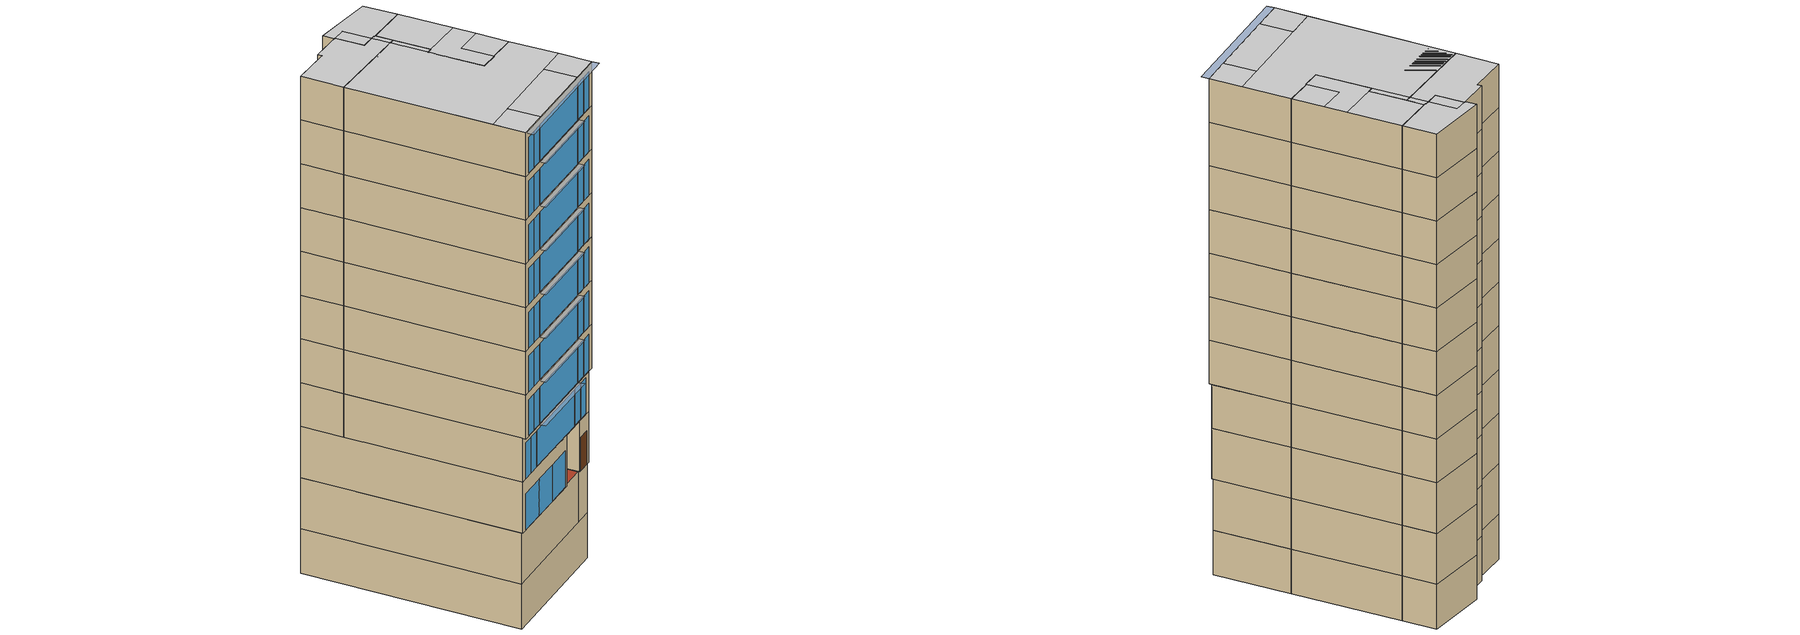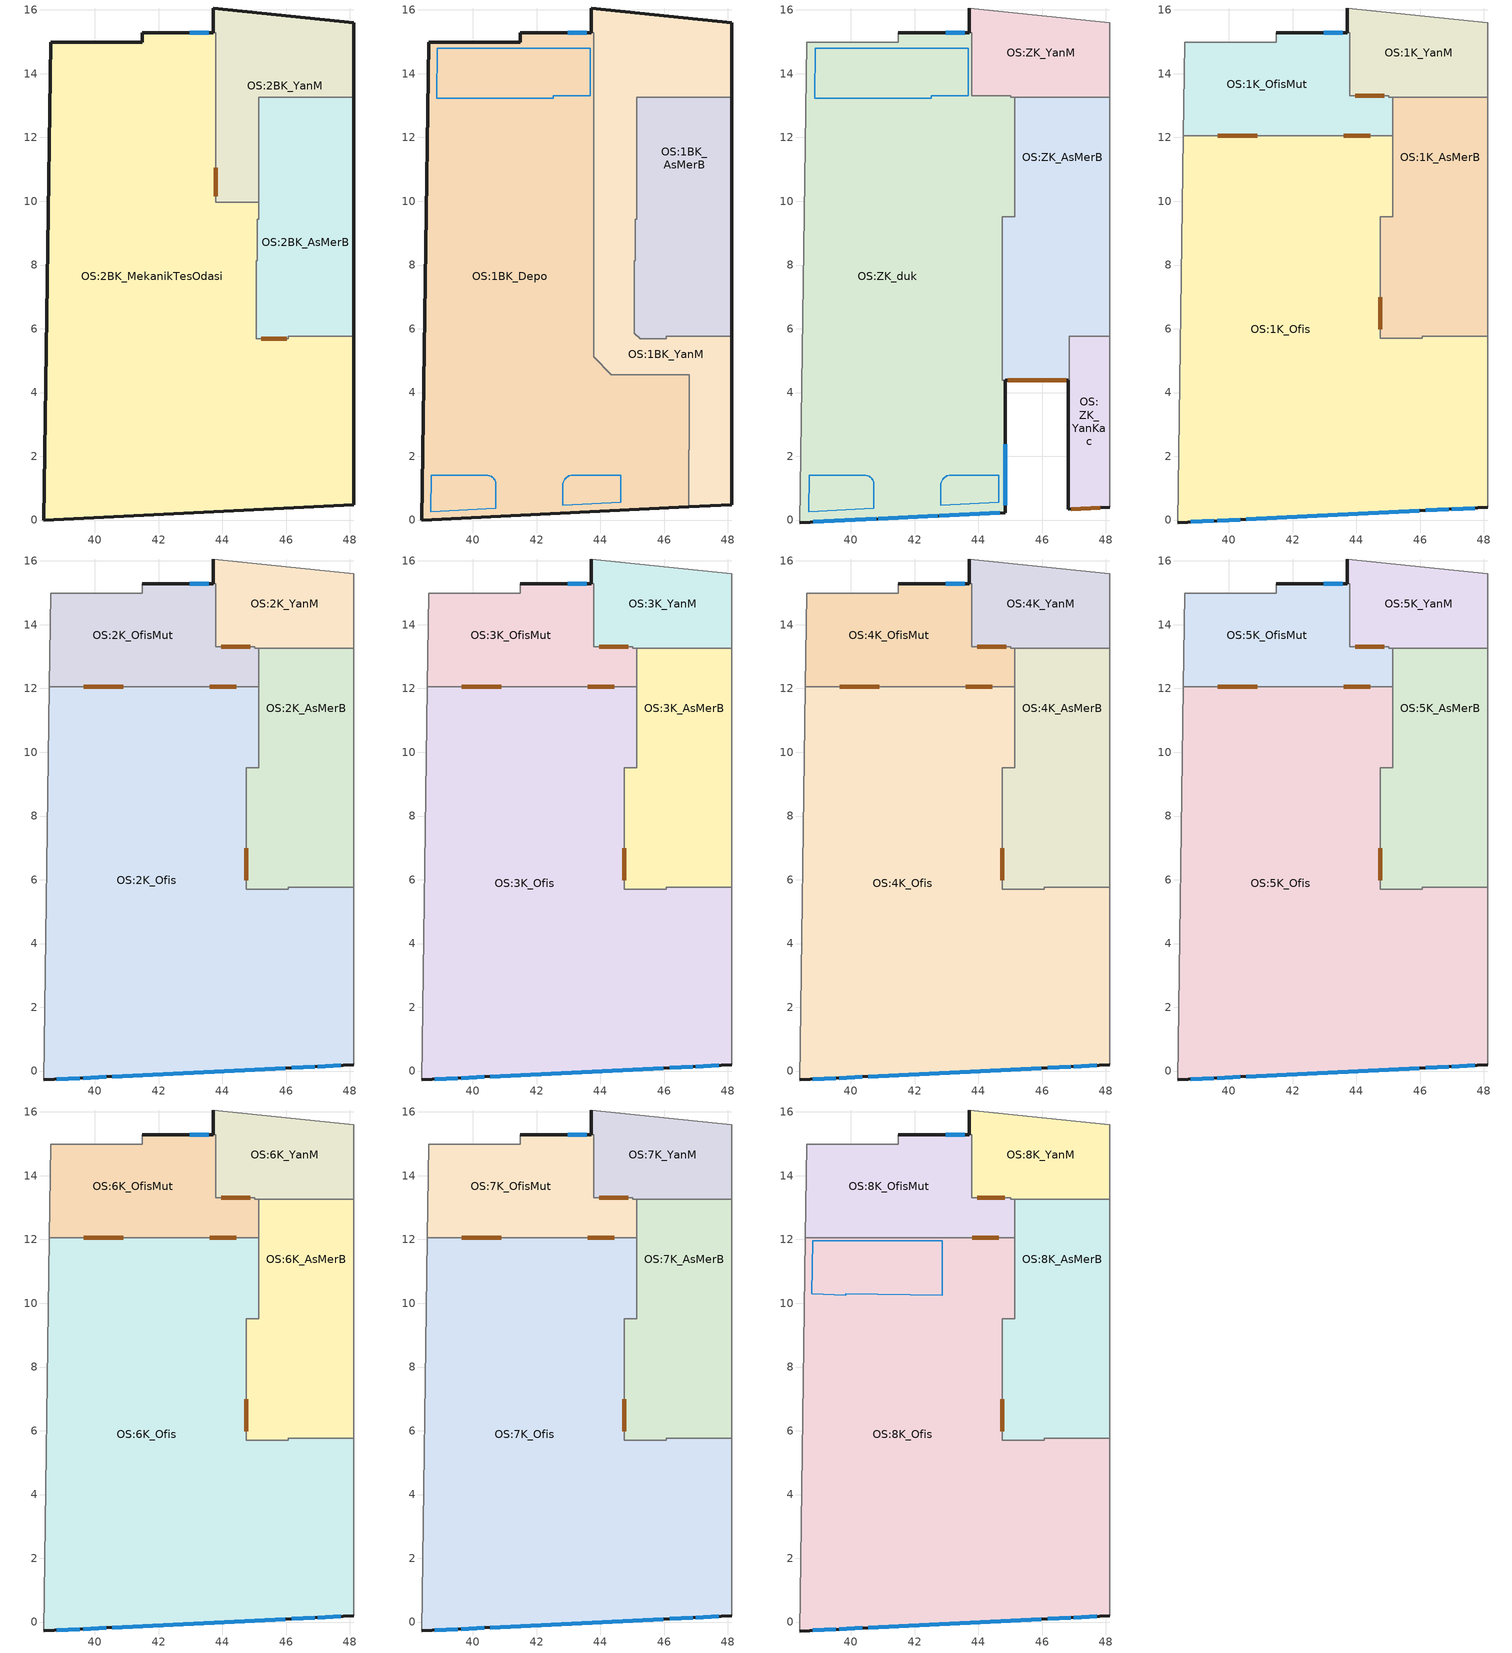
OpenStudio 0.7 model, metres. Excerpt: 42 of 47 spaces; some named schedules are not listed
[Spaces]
OS:2BK_MekanikTesOdasi
 floor ground: 43.79,15.28 43.79,9.97 45.14,9.97 45.14,9.43 45.09,9.43 45.09,8.13 45.07,8.13 45.07,5.68 46.07,5.68 46.07,5.76 48.12,5.76 48.12,0.48 38.4,0 38.61,14.98 41.49,14.98 41.49,15.28 z0
 wall outside: 43.72,15.28 41.49,15.28 z0:3.08
 wall ground: 41.49,15.28 41.49,14.98 38.61,14.98 38.4,0 48.12,0.48 48.12,5.76 z0:3.08
 wall to OS:2BK_YanM: 45.14,9.97 43.79,9.97 43.79,15.28 43.72,15.28 z0:3.08
 wall to OS:2BK_AsMerB: 48.12,5.76 46.07,5.76 46.07,5.68 45.07,5.68 45.07,8.13 45.09,8.13 45.09,9.43 45.14,9.43 45.14,9.97 z0:3.08
 window: 43.57,15.28 42.97,15.28 z1.5:2.1
 door inside: 46.02,5.68 45.22,5.68 / 43.79,10.15 43.79,11.05 z0:2.3
OS:2BK_AsMerB
 floor ground: 48.12,13.26 48.12,5.76 46.07,5.76 46.07,5.68 45.07,5.68 45.07,8.13 45.09,8.13 45.09,9.43 45.14,9.43 45.14,13.26 z0
 wall ground: 48.12,5.76 48.12,13.26 z0:3.08
 wall to OS:2BK_YanM: 48.12,13.26 45.14,13.26 45.14,9.97 z0:3.08
OS:2BK_YanM
 floor ground: 43.72,16.06 48.12,15.61 48.12,13.26 45.14,13.26 45.14,9.97 43.79,9.97 43.79,15.28 43.72,15.28 z0
 wall outside: 43.72,16.06 43.72,15.28 z0:3.08
 wall ground: 48.12,13.26 48.12,15.61 43.72,16.06 z0:3.08
OS:1BK_Depo
 floor to OS:2BK_MekanikTesOdasi: 43.79,15.28 43.79,5.12 44.34,4.56 46.79,4.56 46.78,2.21 46.77,2.21 46.77,0.41 38.4,0 38.61,14.98 41.49,14.98 41.49,15.28 z3.08; 46.79,4.56 46.79,2.21 46.78,2.21 z3.08
 wall outside: 43.72,15.28 41.49,15.28 z3.08:6.58
 wall to OS:1BK_YanM: 46.77,0.41 46.77,2.21 46.79,2.21 46.79,4.56 44.34,4.56 43.79,5.12 43.79,15.28 43.72,15.28 z3.08:6.58
 wall ground: 41.49,15.28 41.49,14.98 38.61,14.98 38.4,0 46.77,0.41 z3.08:6.58
 window: 43.57,15.28 42.97,15.28 z4.58:5.18
 roof outside: 44.85,0.32 46.77,0.41 46.77,2.21 44.85,2.21 z6.58; 46.79,2.21 46.79,4.38 44.85,4.38 44.85,2.21 z6.58
 skylight inside (Air_Wall): 42.82,0.47 44.64,0.56 44.64,1.4 43.12,1.41 43.08,1.4 43.04,1.39 43.01,1.38 42.97,1.36 42.94,1.34 42.91,1.32 42.88,1.29 42.86,1.26 42.84,1.22 42.83,1.18 42.82,1.14 42.82,1.11 z6.58; 38.68,0.26 40.72,0.36 40.72,1.11 40.72,1.15 40.71,1.19 40.7,1.23 40.68,1.26 40.66,1.29 40.63,1.32 40.6,1.35 40.57,1.37 40.53,1.39 40.5,1.4 40.46,1.4 40.42,1.41 38.7,1.41 z6.58; 42.52,13.23 42.52,13.3 43.69,13.3 43.69,14.8 38.89,14.8 38.87,13.23 z6.58
OS:1BK_AsMerB
 floor to OS:2BK_AsMerB (Air_Wall): 48.12,7.98 48.12,5.76 46.07,5.76 46.07,7.98 z3.08; 48.12,13.26 48.12,9.43 45.14,9.43 45.14,13.26 z3.08
 floor to OS:2BK_AsMerB: 45.09,9.43 48.12,9.43 48.12,7.98 46.07,7.98 46.07,5.68 45.24,5.68 45.07,5.86 45.07,8.13 45.09,8.13 z3.08
 wall to OS:1BK_YanM: 48.12,13.26 45.14,13.26 45.14,9.43 45.09,9.43 45.09,8.13 45.07,8.13 45.07,5.86 45.24,5.68 46.07,5.68 46.07,5.76 48.12,5.76 z3.08:6.58
 wall ground: 48.12,5.76 48.12,13.26 z3.08:6.58
OS:1BK_YanM
 floor to OS:2BK_YanM (Air_Wall): 43.72,16.06 48.12,15.61 48.12,13.26 43.79,13.26 43.79,15.28 43.72,15.28 z3.08
 floor to OS:2BK_MekanikTesOdasi (000_Interior Floor): 45.14,9.97 45.14,9.43 45.09,9.43 45.09,8.13 45.07,8.13 45.07,5.68 46.07,5.68 46.07,5.76 48.12,5.76 48.12,0.48 46.77,0.41 46.77,2.21 46.79,2.21 46.79,4.56 44.34,4.56 43.79,5.12 43.79,9.97 z3.08
 floor to OS:2BK_AsMerB: 45.07,5.86 45.24,5.68 45.07,5.68 z3.08
 floor to OS:2BK_YanM: 45.14,13.26 45.14,9.97 43.79,9.97 43.79,13.26 z3.08
 wall outside: 43.72,16.06 43.72,15.28 z3.08:6.58
 wall ground: 46.77,0.41 48.12,0.48 48.12,5.76 / 48.12,13.26 48.12,15.61 43.72,16.06 z3.08:6.58
 roof outside: 46.82,2.21 46.82,4.38 46.79,4.38 46.79,2.21 z6.58; 46.77,0.41 46.82,0.41 46.82,2.21 46.77,2.21 z6.58
OS:ZK_duk
 floor to OS:1BK_YanM: 45.02,13.31 45.02,13.26 45.14,13.26 45.14,9.51 44.74,9.51 44.74,4.56 44.34,4.56 43.79,5.12 43.79,13.31 z6.58
 floor to OS:1BK_Depo: 43.79,15.28 43.79,5.12 44.34,4.56 44.74,4.56 44.74,4.38 44.85,4.38 44.85,0.32 38.4,0 38.61,14.98 41.49,14.98 41.49,15.28 z6.58
 floor ground: 44.85,0.32 44.85,0.24 38.4,-0.08 38.4,0 z6.58
 wall outside: 43.72,15.28 41.49,15.28 / 38.4,-0.08 44.85,0.24 44.85,4.38 z6.58:10.07
 wall to OS:ZK_YanM: 45.14,13.26 45.02,13.26 45.02,13.31 43.79,13.31 43.79,15.28 43.72,15.28 z6.58:10.07
 wall adiabatic: 41.49,15.28 41.49,14.98 38.61,14.98 38.4,-0.08 z6.58:10.07
 wall to OS:ZK_AsMerB: 44.85,4.38 44.74,4.38 44.74,9.51 45.14,9.51 45.14,13.26 z6.58:10.07
 window: 40.85,0.04 42.73,0.13 z6.58:9.07; 42.78,0.13 44.68,0.23 / 38.81,-0.06 40.8,0.04 / 44.85,0.46 44.85,2.38 z6.62:9.07; 43.57,15.28 42.97,15.28 z8.07:8.68
OS:ZK_AsMerB
 floor to OS:1BK_Depo: 46.79,4.56 46.79,4.38 44.74,4.38 44.74,4.56 z6.58
 floor to OS:1BK_YanM: 45.14,9.51 45.14,9.43 45.09,9.43 45.09,8.13 45.07,8.13 45.07,5.86 45.24,5.68 46.07,5.68 46.07,5.76 46.84,5.76 46.84,4.38 46.79,4.38 46.79,4.56 44.74,4.56 44.74,9.51 z6.58
 floor to OS:1BK_AsMerB (Air_Wall): 48.12,7.98 48.12,5.76 46.07,5.76 46.07,7.98 z6.58; 48.12,13.26 48.12,9.51 45.14,9.51 45.14,13.26 z6.58
 floor to OS:1BK_AsMerB: 48.12,9.51 48.12,7.98 46.07,7.98 46.07,5.68 45.24,5.68 45.07,5.86 45.07,8.13 45.09,8.13 45.09,9.43 45.14,9.43 45.14,9.51 z6.58
 wall outside: 44.85,4.38 46.82,4.38 z6.58:10.07
 wall to OS:ZK_YanM: 48.12,13.26 45.14,13.26 z6.58:10.07
 wall adiabatic: 48.12,5.76 48.12,13.26 z6.58:10.07
 wall to OS:ZK_YanKac: 46.82,4.38 46.84,4.38 46.84,5.76 48.12,5.76 z6.58:10.07
 door: 44.91,4.38 46.75,4.38 z6.58:8.88
OS:ZK_YanM
 floor to OS:1BK_YanM (Air_Wall): 43.72,16.06 48.12,15.61 48.12,13.26 45.02,13.26 45.02,13.31 43.79,13.31 43.79,15.28 43.72,15.28 z6.58
 wall outside: 43.72,16.06 43.72,15.28 z6.58:10.07
 wall adiabatic: 48.12,13.26 48.12,15.61 43.72,16.06 z6.58:10.07
OS:ZK_YanKac
 floor ground: 48.12,0.48,6.57 48.12,0.4,6.58 46.82,0.33,6.58 46.82,0.41,6.58
 floor to OS:1BK_YanM (Air_Wall): 48.12,5.76,6.58 48.12,0.48,6.57 46.82,0.41,6.58 46.82,4.38,6.58 46.84,4.38,6.58 46.84,5.76,6.58
 wall outside: 46.82,4.38 46.82,0.33 48.12,0.4 z6.58:10.07
 wall adiabatic: 48.12,0.4 48.12,5.76 z6.58:10.07
 door: 46.92,0.34 47.82,0.38 z6.58:8.88
OS:1K_Ofis
 floor outside: 48.12,5.76,10.07 48.12,0.4,10.07 44.85,0.24,10.08 44.85,0.33,10.08 46.82,0.33,10.07 46.82,4.38,10.08 46.84,4.38,10.08 46.84,5.76,10.08; 44.85,4.38 46.82,4.38 46.82,0.33 44.85,0.33 z10.08
 floor to OS:ZK_AsMerB: 46.84,5.76,10.07 46.84,4.38,10.08 44.74,4.38,10.08 44.74,5.71,10.07 46.07,5.71,10.07 46.07,5.76,10.07
 floor to OS:ZK_duk: 45.14,12.06,10.07 45.14,9.51,10.07 44.74,9.51,10.07 44.74,4.38,10.08 44.85,4.38,10.08 44.85,0.24,10.08 38.4,-0.08,10.08 38.57,12.06,10.07
 wall outside: 38.4,-0.08,13.07 38.4,-0.08,10.08 48.12,0.4,10.07 48.12,0.4,13.07
 wall adiabatic: 48.12,0.4 48.12,5.76 z10.07:13.07; 38.57,12.06,13.07 38.57,12.06,10.07 38.4,-0.08,10.08 38.4,-0.08,13.07
 wall to OS:1K_AsMerB: 48.12,5.76 46.07,5.76 46.07,5.71 44.74,5.71 44.74,9.51 45.14,9.51 45.14,12.06 z10.07:13.07
 wall to OS:1K_OfisMut: 45.14,12.06 38.57,12.06 z10.07:13.07
 window: 46.17,0.3 46.89,0.34 z10.12:12.57; 45.97,0.29,12.58 40.55,0.03,12.57 40.55,0.03,10.13 45.97,0.29,10.12; 39.53,-0.02,12.58 38.81,-0.06,12.57 38.81,-0.06,10.13 39.53,-0.02,10.12; 40.35,0.02,12.58 39.63,-0.02,12.57 39.63,-0.02,10.13 40.35,0.02,10.12; 47.71,0.38,12.58 46.99,0.34,12.57 46.99,0.34,10.13 47.71,0.38,10.12
 door inside: 44.74,5.98 44.74,6.98 z10.07:12.38
 door inside (Air_Wall): 44.44,12.06 43.6,12.06 / 40.89,12.06 39.65,12.06 z10.07:12.38
OS:1K_OfisMut
 floor to OS:ZK_duk: 43.79,15.28 43.79,13.31 45.02,13.31 45.02,13.26 45.14,13.26 45.14,12.06 38.57,12.06 38.61,14.98 41.49,14.98 41.49,15.28 z10.07
 wall outside: 43.72,15.28 41.49,15.28 z10.07:13.07
 wall adiabatic: 41.49,15.28 41.49,14.98 38.61,14.98 38.57,12.06 z10.07:13.07
 wall to OS:1K_YanM: 45.14,13.26 45.02,13.26 45.02,13.31 43.79,13.31 43.79,15.28 43.72,15.28 z10.07:13.07
 wall to OS:1K_AsMerB: 45.14,12.06 45.14,13.26 z10.07:13.07
 window: 43.57,15.28 42.97,15.28 z11.57:12.17
 door inside: 44.87,13.31 43.97,13.31 z10.07:12.38
OS:1K_YanM
 floor to OS:ZK_YanM (Air_Wall): 43.72,16.06 48.12,15.61 48.12,13.26 45.02,13.26 45.02,13.31 43.79,13.31 43.79,15.28 43.72,15.28 z10.07
 wall outside: 43.72,16.06 43.72,15.28 z10.07:13.07
 wall adiabatic: 48.12,13.26 48.12,15.61 43.72,16.06 z10.07:13.07
 wall to OS:1K_AsMerB: 45.14,13.26 48.12,13.26 z10.07:13.07
OS:1K_AsMerB
 floor to OS:ZK_AsMerB (Air_Wall): 48.12,7.98,10.07 48.12,5.76,10.07 46.07,5.76,10.07 46.07,7.98,10.08; 48.12,13.26 48.12,9.51 45.14,9.51 45.14,13.26 z10.07
 floor to OS:ZK_AsMerB: 48.12,9.51 48.12,7.98 46.07,7.98 46.07,5.71 44.74,5.71 44.74,9.51 z10.07
 wall adiabatic: 48.12,5.76 48.12,13.26 z10.07:13.07
OS:2K_OfisMut
 floor to OS:1K_OfisMut: 43.79,15.28 43.79,13.31 45.02,13.31 45.02,13.26 45.14,13.26 45.14,12.06 38.57,12.06 38.61,14.98 41.49,14.98 41.49,15.28 z13.07
 wall outside: 43.72,15.28 41.49,15.28 z13.07:16.07
 wall to OS:2K_YanM: 45.14,13.26 45.02,13.26 45.02,13.31 43.79,13.31 43.79,15.28 43.72,15.28 z13.07:16.07
 wall to OS:2K_AsMerB: 45.14,12.06 45.14,13.26 z13.07:16.07
 wall adiabatic: 41.49,15.28 41.49,14.98 38.61,14.98 38.57,12.06 z13.07:16.07
 wall to OS:2K_Ofis: 38.57,12.06 45.14,12.06 z13.07:16.07
 window: 43.57,15.28 42.97,15.28 z14.57:15.17
 door inside (Air_Wall): 39.65,12.06 40.89,12.06 / 43.6,12.06 44.44,12.06 z13.07:15.38
 door inside: 44.87,13.31 43.97,13.31 z13.07:15.38
OS:2K_YanM
 floor to OS:1K_YanM (Air_Wall): 43.72,16.06 48.12,15.61 48.12,13.26 45.02,13.26 45.02,13.31 43.79,13.31 43.79,15.28 43.72,15.28 z13.07
 wall outside: 43.72,16.06 43.72,15.28 z13.07:16.07
 wall adiabatic: 48.12,13.26 48.12,15.61 43.72,16.06 z13.07:16.07
 wall to OS:2K_AsMerB: 45.14,13.26 48.12,13.26 z13.07:16.07
OS:2K_AsMerB
 floor to OS:1K_AsMerB (Air_Wall): 48.12,7.98 48.12,5.76 46.07,5.76 46.07,7.98 z13.07; 48.12,13.26 48.12,9.51 45.14,9.51 45.14,13.26 z13.07
 floor to OS:1K_AsMerB: 48.12,9.51 48.12,7.98 46.07,7.98 46.07,5.71 44.74,5.71 44.74,9.51 z13.07
 wall to OS:2K_Ofis: 45.14,12.06 45.14,9.51 44.74,9.51 44.74,5.71 46.07,5.71 46.07,5.76 48.12,5.76 z13.07:16.07
 wall adiabatic: 48.12,5.76 48.12,13.26 z13.07:16.07
 door inside: 44.74,6.98 44.74,5.98 z13.07:15.38
OS:2K_Ofis
 floor outside: 48.12,0.4 48.12,0.2 38.4,-0.28 38.4,-0.08 z13.07
 floor to OS:1K_Ofis: 45.14,12.06 45.14,9.51 44.74,9.51 44.74,5.71 46.07,5.71 46.07,5.76 48.12,5.76 48.12,0.4 38.4,-0.08 38.57,12.06 z13.07
 wall outside: 38.4,-0.28 48.12,0.2 z13.07:16.07
 wall adiabatic: 38.57,12.06 38.4,-0.28 / 48.12,0.2 48.12,5.76 z13.07:16.07
 window: 40.55,-0.18 45.97,0.09 / 46.99,0.14 47.71,0.18 / 39.63,-0.22 40.35,-0.18 / 38.81,-0.26 39.53,-0.23 z13.12:15.57; 46.89,0.14,15.57 46.17,0.1,15.57 46.17,0.1,13.13 46.89,0.14,13.12
OS:3K_OfisMut
 floor to OS:2K_OfisMut: 43.79,15.28 43.79,13.31 45.02,13.31 45.02,13.26 45.14,13.26 45.14,12.06 38.57,12.06 38.61,14.98 41.49,14.98 41.49,15.28 z16.07
 wall outside: 43.72,15.28 41.49,15.28 z16.07:19.07
 wall to OS:3K_YanM: 45.14,13.26 45.02,13.26 45.02,13.31 43.79,13.31 43.79,15.28 43.72,15.28 z16.07:19.07
 wall to OS:3K_AsMerB: 45.14,12.06 45.14,13.26 z16.07:19.07
 wall adiabatic: 41.49,15.28 41.49,14.98 38.61,14.98 38.57,12.06 z16.07:19.07
 wall to OS:3K_Ofis: 38.57,12.06 45.14,12.06 z16.07:19.07
 window: 43.57,15.28 42.97,15.28 z17.57:18.18
 door inside (Air_Wall): 43.6,12.06 44.44,12.06 / 39.65,12.06 40.89,12.06 z16.07:18.38
 door inside: 44.87,13.31 43.97,13.31 z16.07:18.38
OS:3K_Ofis
 floor to OS:2K_Ofis: 45.14,12.06 45.14,9.51 44.74,9.51 44.74,5.71 46.07,5.71 46.07,5.76 48.12,5.76 48.12,0.2 38.4,-0.28 38.57,12.06 z16.07
 wall outside: 38.4,-0.28 48.12,0.2 z16.07:19.07
 wall adiabatic: 38.57,12.06 38.4,-0.28 / 48.12,0.2 48.12,5.76 z16.07:19.07
 wall to OS:3K_AsMerB: 48.12,5.76 46.07,5.76 46.07,5.71 44.74,5.71 44.74,9.51 45.14,9.51 45.14,12.06 z16.07:19.07
 window: 46.99,0.14 47.71,0.18 / 40.55,-0.18 45.97,0.09 / 39.63,-0.22 40.35,-0.18 / 38.81,-0.26 39.53,-0.23 z16.12:18.57; 46.17,0.1,18.57 46.17,0.1,16.13 46.89,0.14,16.12 46.89,0.14,18.57
 door inside: 44.74,5.98 44.74,6.98 z16.07:18.38
OS:3K_AsMerB
 floor to OS:2K_AsMerB (Air_Wall): 48.12,7.98 48.12,5.76 46.07,5.76 46.07,7.98 z16.07; 48.12,13.26 48.12,9.51 45.14,9.51 45.14,13.26 z16.07
 floor to OS:2K_AsMerB: 48.12,9.51 48.12,7.98 46.07,7.98 46.07,5.71 44.74,5.71 44.74,9.51 z16.07
 wall to OS:3K_YanM: 48.12,13.26 45.14,13.26 z16.07:19.07
 wall adiabatic: 48.12,5.76 48.12,13.26 z16.07:19.07
OS:3K_YanM
 floor to OS:2K_YanM (Air_Wall): 43.72,16.06 48.12,15.61 48.12,13.26 45.02,13.26 45.02,13.31 43.79,13.31 43.79,15.28 43.72,15.28 z16.07
 wall outside: 43.72,16.06 43.72,15.28 z16.07:19.07
 wall adiabatic: 48.12,13.26 48.12,15.61 43.72,16.06 z16.07:19.07
OS:4K_AsMerB
 floor to OS:3K_AsMerB (Air_Wall): 48.12,7.98 48.12,5.76 46.07,5.76 46.07,7.98 z19.07; 48.12,13.26 48.12,9.51 45.14,9.51 45.14,13.26 z19.07
 floor to OS:3K_AsMerB: 48.12,9.51 48.12,7.98 46.07,7.98 46.07,5.71 44.74,5.71 44.74,9.51 z19.07
 wall to OS:4K_Ofis: 45.14,12.06 45.14,9.51 44.74,9.51 44.74,5.71 46.07,5.71 46.07,5.76 48.12,5.76 z19.07:22.07
 wall to OS:4K_OfisMut: 45.14,13.26 45.14,12.06 z19.07:22.07
 wall to OS:4K_YanM: 48.12,13.26 45.14,13.26 z19.07:22.07
 wall adiabatic: 48.12,5.76 48.12,13.26 z19.07:22.07
 door inside: 44.74,6.98 44.74,5.98 z19.07:21.38
OS:4K_OfisMut
 floor to OS:3K_OfisMut: 41.49,15.28 43.79,15.28 43.79,13.31 45.02,13.31 45.02,13.26 45.14,13.26 45.14,12.06 38.57,12.06 38.61,14.98 41.49,14.98 z19.07
 wall outside: 43.72,15.28 41.49,15.28 z19.07:22.07
 wall to OS:4K_YanM: 45.14,13.26 45.02,13.26 45.02,13.31 43.79,13.31 43.79,15.28 43.72,15.28 z19.07:22.07
 wall adiabatic: 41.49,15.28 41.49,14.98 38.61,14.98 38.57,12.06 z19.07:22.07
 wall to OS:4K_Ofis: 38.57,12.06 45.14,12.06 z19.07:22.07
 window: 43.57,15.28 42.97,15.28 z20.57:21.18
 door inside (Air_Wall): 43.6,12.06 44.44,12.06 / 39.65,12.06 40.89,12.06 z19.07:21.38
 door inside: 44.87,13.31 43.97,13.31 z19.07:21.38
OS:4K_YanM
 floor to OS:3K_YanM (Air_Wall): 43.72,16.06 48.12,15.61 48.12,13.26 45.02,13.26 45.02,13.31 43.79,13.31 43.79,15.28 43.72,15.28 z19.07
 wall outside: 43.72,16.06 43.72,15.28 z19.07:22.07
 wall adiabatic: 48.12,13.26 48.12,15.61 43.72,16.06 z19.07:22.07
OS:4K_Ofis
 floor to OS:3K_Ofis: 45.14,12.06 45.14,9.51 44.74,9.51 44.74,5.71 46.07,5.71 46.07,5.76 48.12,5.76 48.12,0.2 38.4,-0.28 38.57,12.06 z19.07
 wall outside: 38.4,-0.28 48.12,0.2 z19.07:22.07
 wall adiabatic: 38.57,12.06 38.4,-0.28 / 48.12,0.2 48.12,5.76 z19.07:22.07
 window: 46.99,0.14 47.71,0.18 / 40.55,-0.18 45.97,0.09 / 39.63,-0.22 40.35,-0.18 / 38.81,-0.26 39.53,-0.23 z19.12:21.57; 46.17,0.1,21.57 46.17,0.1,19.13 46.89,0.14,19.12 46.89,0.14,21.57
OS:5K_AsMerB
 floor to OS:4K_AsMerB (Air_Wall): 48.12,7.98 48.12,5.76 46.07,5.76 46.07,7.98 z22.07; 48.12,13.26 48.12,9.51 45.14,9.51 45.14,13.26 z22.07
 floor to OS:4K_AsMerB: 48.12,9.51 48.12,7.98 46.07,7.98 46.07,5.71 44.74,5.71 44.74,9.51 z22.07
 wall to OS:5K_Ofis: 45.14,12.06 45.14,9.51 44.74,9.51 44.74,5.71 46.07,5.71 46.07,5.76 48.12,5.76 z22.07:25.07
 wall to OS:5K_YanM: 48.12,13.26 45.14,13.26 z22.07:25.07
 wall adiabatic: 48.12,5.76 48.12,13.26 z22.07:25.07
 wall to OS:5K_OfisMut: 45.14,13.26 45.14,12.06 z22.07:25.07
 door inside: 44.74,6.98 44.74,5.98 z22.07:24.38
OS:5K_OfisMut
 floor to OS:4K_OfisMut: 43.79,15.28 43.79,13.31 45.02,13.31 45.02,13.26 45.14,13.26 45.14,12.06 38.57,12.06 38.61,14.98 41.49,14.98 41.49,15.28 z22.07
 wall outside: 43.72,15.28 41.49,15.28 z22.07:25.07
 wall to OS:5K_YanM: 45.14,13.26 45.02,13.26 45.02,13.31 43.79,13.31 43.79,15.28 43.72,15.28 z22.07:25.07
 wall adiabatic: 41.49,15.28 41.49,14.98 38.61,14.98 38.57,12.06 z22.07:25.07
 wall to OS:5K_Ofis: 38.57,12.06 45.14,12.06 z22.07:25.07
 window: 43.57,15.28 42.97,15.28 z23.57:24.18
 door inside (Air_Wall): 43.6,12.06 44.44,12.06 / 39.65,12.06 40.89,12.06 z22.07:24.38
 door inside: 44.87,13.31 43.97,13.31 z22.07:24.38
OS:5K_Ofis
 floor to OS:4K_Ofis: 45.14,12.06 45.14,9.51 44.74,9.51 44.74,5.71 46.07,5.71 46.07,5.76 48.12,5.76 48.12,0.2 38.4,-0.28 38.57,12.06 z22.07
 wall outside: 38.4,-0.28 48.12,0.2 z22.07:25.07
 wall adiabatic: 38.57,12.06 38.4,-0.28 / 48.12,0.2 48.12,5.76 z22.07:25.07
 window: 46.99,0.14 47.71,0.18 / 40.55,-0.18 45.97,0.09 / 39.63,-0.22 40.35,-0.18 / 38.81,-0.26 39.53,-0.23 z22.12:24.57; 46.17,0.1,24.57 46.17,0.1,22.13 46.89,0.14,22.12 46.89,0.14,24.57
OS:5K_YanM
 floor to OS:4K_YanM (Air_Wall): 43.72,16.06 48.12,15.61 48.12,13.26 45.02,13.26 45.02,13.31 43.79,13.31 43.79,15.28 43.72,15.28 z22.07
 wall outside: 43.72,16.06 43.72,15.28 z22.07:25.07
 wall adiabatic: 48.12,13.26 48.12,15.61 43.72,16.06 z22.07:25.07
OS:6K_AsMerB
 floor to OS:5K_AsMerB (Air_Wall): 48.12,7.98 48.12,5.76 46.07,5.76 46.07,7.98 z25.07; 48.12,13.26 48.12,9.51 45.14,9.51 45.14,13.26 z25.07
 floor to OS:5K_AsMerB: 48.12,9.51 48.12,7.98 46.07,7.98 46.07,5.71 44.74,5.71 44.74,9.51 z25.07
 wall to OS:6K_Ofis: 45.14,12.06 45.14,9.51 44.74,9.51 44.74,5.71 46.07,5.71 46.07,5.76 48.12,5.76 z25.07:28.07
 wall to OS:6K_OfisMut: 45.14,13.26 45.14,12.06 z25.07:28.07
 wall to OS:6K_YanM: 48.12,13.26 45.14,13.26 z25.07:28.07
 wall adiabatic: 48.12,5.76 48.12,13.26 z25.07:28.07
 door inside: 44.74,6.98 44.74,5.98 z25.07:27.38
OS:6K_Ofis
 floor to OS:5K_Ofis: 45.14,12.06 45.14,9.51 44.74,9.51 44.74,5.71 46.07,5.71 46.07,5.76 48.12,5.76 48.12,0.2 38.4,-0.28 38.57,12.06 z25.07
 wall outside: 38.4,-0.28 48.12,0.2 z25.07:28.07
 wall adiabatic: 38.57,12.06 38.4,-0.28 / 48.12,0.2 48.12,5.76 z25.07:28.07
 wall to OS:6K_OfisMut: 45.14,12.06 38.57,12.06 z25.07:28.07
 window: 46.99,0.14 47.71,0.18 / 40.55,-0.18 45.97,0.09 / 39.63,-0.22 40.35,-0.18 / 38.81,-0.26 39.53,-0.23 z25.12:27.57; 46.89,0.14,27.58 46.17,0.1,27.57 46.17,0.1,25.13 46.89,0.14,25.12
 door inside (Air_Wall): 40.89,12.06 39.65,12.06 / 44.44,12.06 43.6,12.06 z25.07:27.38
OS:6K_YanM
 floor to OS:5K_YanM (Air_Wall): 43.72,16.06 48.12,15.61 48.12,13.26 45.02,13.26 45.02,13.31 43.79,13.31 43.79,15.28 43.72,15.28 z25.07
 wall outside: 43.72,16.06 43.72,15.28 z25.07:28.07
 wall to OS:6K_OfisMut: 43.72,15.28 43.79,15.28 43.79,13.31 45.02,13.31 45.02,13.26 45.14,13.26 z25.07:28.07
 wall adiabatic: 48.12,13.26 48.12,15.61 43.72,16.06 z25.07:28.07
 door inside: 43.97,13.31 44.87,13.31 z25.07:27.38
OS:6K_OfisMut
 floor to OS:5K_OfisMut: 43.79,15.28 43.79,13.31 45.02,13.31 45.02,13.26 45.14,13.26 45.14,12.06 38.57,12.06 38.61,14.98 41.49,14.98 41.49,15.28 z25.07
 wall outside: 43.72,15.28 41.49,15.28 z25.07:28.07
 wall adiabatic: 41.49,15.28 41.49,14.98 38.61,14.98 38.57,12.06 z25.07:28.07
 window: 43.57,15.28 42.97,15.28 z26.57:27.18
OS:7K_YanM
 floor to OS:6K_YanM (Air_Wall): 43.72,16.06 48.12,15.61 48.12,13.26 45.02,13.26 45.02,13.31 43.79,13.31 43.79,15.28 43.72,15.28 z28.07
 wall outside: 43.72,16.06 43.72,15.28 z28.07:31.07
 wall to OS:7K_OfisMut: 43.72,15.28 43.79,15.28 43.79,13.31 45.02,13.31 45.02,13.26 45.14,13.26 z28.07:31.07
 wall to OS:7K_AsMerB: 45.14,13.26 48.12,13.26 z28.07:31.07
 wall adiabatic: 48.12,13.26 48.12,15.61 43.72,16.06 z28.07:31.07
 door inside: 43.97,13.31 44.87,13.31 z28.07:30.38
OS:7K_OfisMut
 floor to OS:6K_OfisMut: 43.79,15.28 43.79,13.31 45.02,13.31 45.02,13.26 45.14,13.26 45.14,12.06 38.57,12.06 38.61,14.98 41.49,14.98 41.49,15.28 z28.07
 wall outside: 43.72,15.28,31.07 43.72,15.28,28.08 41.49,15.28,28.07 41.49,15.28,31.07
 wall to OS:7K_AsMerB: 45.14,12.06 45.14,13.26 z28.07:31.07
 wall adiabatic: 41.49,15.28 41.49,14.98 38.61,14.98 38.57,12.06 z28.07:31.07
 wall to OS:7K_Ofis: 38.57,12.06 45.14,12.06 z28.07:31.07
 window: 43.57,15.28 42.97,15.28 z29.57:30.18
 door inside (Air_Wall): 43.6,12.06 44.44,12.06 / 39.65,12.06 40.89,12.06 z28.07:30.38
OS:7K_AsMerB
 floor to OS:6K_AsMerB (Air_Wall): 48.12,7.98 48.12,5.76 46.07,5.76 46.07,7.98 z28.07; 48.12,13.26 48.12,9.51 45.14,9.51 45.14,13.26 z28.07
 floor to OS:6K_AsMerB: 48.12,9.51 48.12,7.98 46.07,7.98 46.07,5.71 44.74,5.71 44.74,9.51 z28.07
 wall to OS:7K_Ofis: 45.14,9.51 44.74,9.51 44.74,5.71 46.07,5.71 46.07,5.76 48.12,5.76 z28.07:31.07; 45.14,9.51,31.07 45.14,12.06,31.07 45.14,12.06,28.08 45.14,9.51,28.07
 wall adiabatic: 48.12,5.76 48.12,13.26 z28.07:31.07
 door inside: 44.74,6.98 44.74,5.98 z28.07:30.38
OS:7K_Ofis
 floor to OS:6K_Ofis: 45.14,12.06 45.14,9.51 44.74,9.51 44.74,5.71 46.07,5.71 46.07,5.76 48.12,5.76 48.12,0.2 38.4,-0.28 38.57,12.06 z28.07
 wall outside: 38.4,-0.28 48.12,0.2 z28.07:31.07
 wall adiabatic: 38.57,12.06 38.4,-0.28 / 48.12,0.2 48.12,5.76 z28.07:31.07
 window: 46.99,0.14 47.71,0.18 / 40.55,-0.18 45.97,0.09 / 39.63,-0.22 40.35,-0.18 / 38.81,-0.26 39.53,-0.23 z28.12:30.57; 46.17,0.1,30.57 46.17,0.1,28.13 46.89,0.14,28.12 46.89,0.14,30.57
OS:8K_Ofis
 floor to OS:7K_Ofis: 45.14,12.06 45.14,9.51 44.74,9.51 44.74,5.71 46.07,5.71 46.07,5.76 48.12,5.76 48.12,0.2 38.4,-0.28 38.57,12.06 z31.07
 wall outside: 38.4,-0.28 48.12,0.2 z31.07:34.08
 wall adiabatic: 38.57,12.06 38.4,-0.28 / 48.12,0.2 48.12,5.76 z31.07:34.08
 wall to OS:8K_OfisMut: 45.14,12.06 38.57,12.06 z31.07:34.08
 wall to OS:8K_AsMerB: 48.12,5.76 46.07,5.76 46.07,5.71 44.74,5.71 44.74,9.51 45.14,9.51 45.14,12.06 z31.07:34.08
 window: 40.55,-0.18 45.97,0.09 / 39.63,-0.22 40.35,-0.18 / 38.81,-0.26 39.53,-0.23 z31.12:33.58; 46.17,0.1,33.58 46.17,0.1,31.13 46.89,0.14,31.12 46.89,0.14,33.58; 46.99,0.14,33.58 46.99,0.14,31.13 47.71,0.18,31.12 47.71,0.18,33.58
 door inside: 44.74,5.98 44.74,6.98 z31.07:33.38
 door inside (Air_Wall): 44.64,12.06 43.8,12.06 z31.07:33.38
 ceiling to OS:CK_Ofis: 45.14,9.51 45.14,12.06 44.74,12.06 44.74,9.51 z34.08; 38.43,1.97 48.12,2.45 48.12,5.76 46.07,5.76 46.07,5.71 44.74,5.71 44.74,12.06 38.57,12.06 z34.08
 ceiling to OS:CK_BoslukSol: 38.4,-0.28 40.58,-0.17 40.58,2.08 38.43,1.97 z34.08
 ceiling to OS:CK_BoslukSag: 45.97,0.09 48.12,0.2 48.12,2.45 45.97,2.34 z34.08
 ceiling inside: 40.58,-0.17 45.97,0.09 45.97,2.34 40.58,2.08 z34.08
 skylight inside (Air_Wall): 42.87,10.25 42.87,11.95 38.8,11.95 38.78,10.3 39.85,10.25 39.85,10.3 z34.08
OS:8K_OfisMut
 floor to OS:7K_OfisMut: 43.79,15.28 43.79,13.31 45.02,13.31 45.02,13.26 45.14,13.26 45.14,12.06 38.57,12.06 38.61,14.98 41.49,14.98 41.49,15.28 z31.07
 wall outside: 43.72,15.28 41.49,15.28 z31.07:34.08
 wall adiabatic: 41.49,15.28 41.49,14.98 38.61,14.98 38.57,12.06 z31.07:34.08
 wall to OS:8K_YanM: 45.14,13.26 45.02,13.26 45.02,13.31 43.79,13.31 43.79,15.28 43.72,15.28 z31.07:34.08
 wall to OS:8K_AsMerB: 45.14,12.06 45.14,13.26 z31.07:34.08
 window: 43.57,15.28 42.97,15.28 z32.58:33.17
 door inside: 44.82,13.31 43.97,13.31 z31.07:33.38
 ceiling to OS:CK_Ofis: 44.74,12.06 45.14,12.06 45.14,13.26 45.02,13.26 45.02,13.31 44.74,13.31 z34.08; 38.57,12.06 44.74,12.06 44.74,13.31 43.79,13.31 43.79,15.28 41.49,15.28 41.49,14.98 38.61,14.98 z34.08
OS:8K_YanM
 floor to OS:7K_YanM (Air_Wall): 43.72,16.06 48.12,15.61 48.12,13.26 45.02,13.26 45.02,13.31 43.79,13.31 43.79,15.28 43.72,15.28 z31.07
 wall outside: 43.72,16.06 43.72,15.28 z31.07:34.08
 wall adiabatic: 48.12,13.26 48.12,15.61 43.72,16.06 z31.07:34.08
 wall inside: 45.14,13.26 48.12,13.26 z31.07:34.08
 ceiling to OS:CK_YanM (Air_Wall): 43.79,13.31 44.74,13.31 44.74,15.28 43.79,15.28 z34.08; 48.12,13.26 48.12,15.61 43.72,16.06 43.72,15.28 44.74,15.28 44.74,13.31 45.02,13.31 45.02,13.26 z34.08
OS:8K_AsMerB
 floor to OS:7K_AsMerB (Air_Wall): 48.12,7.98 48.12,5.76 46.07,5.76 46.07,7.98 z31.07; 48.12,13.26 48.12,9.51 45.14,9.51 45.14,13.26 z31.07
 floor to OS:7K_AsMerB: 48.12,9.51 48.12,7.98 46.07,7.98 46.07,5.71 44.74,5.71 44.74,9.51 z31.07
 wall adiabatic: 48.12,5.76 48.12,13.26 z31.07:34.08
 wall inside: 48.12,13.26 45.14,13.26 z31.07:34.08
 ceiling to OS:CK_AsMerB (Air_Wall): 48.12,9.51,34.07 48.12,13.26,34.08 45.14,13.26,34.08 45.14,9.51,34.08; 48.12,5.76,34.08 48.12,7.98,34.07 46.07,7.98,34.07 46.07,5.76,34.08
 ceiling to OS:CK_AsMerB: 46.07,5.71,34.08 46.07,7.98,34.08 48.12,7.98,34.07 48.12,9.51,34.07 44.74,9.51,34.08 44.74,5.71,34.08
shading: 40.42,-0.6 46.15,-0.32 46.12,0.1 40.4,-0.18 z16.07; 40.42,-0.6 46.15,-0.32 46.12,0.1 40.4,-0.18 z19.07; 40.42,-0.6 46.15,-0.32 46.12,0.1 40.4,-0.18 z22.07; 40.42,-0.6 46.15,-0.32 46.12,0.1 40.4,-0.18 z25.07; 40.42,-0.6 46.15,-0.32 46.12,0.1 40.4,-0.18 z28.07; 40.42,-0.6 46.15,-0.32 46.12,0.1 40.4,-0.18 z13.07; 40.42,-0.6 46.15,-0.32 46.12,0.1 40.4,-0.18 z31.07; 38.39,-0.8 48.12,-0.33 48.12,0.2 38.4,-0.28 z34.08
[Building]
Medium Office: North Axis=-0; Nominal Floor to Floor Height=3.048; Space Type=ASHRAE_189.1-2009_ClimateZone 4-8_MediumOffice; Default Construction Set=ASHRAE_189.1-2009_ClimateZone 4-5 (mdoff)_ConstSet; Default Schedule Set=MediumOffice_Schedules
[Site]
ISTANBUL- -- TUR: Latitude {deg}=40.97; Longitude {deg}=28.82; Time Zone {hr}=2; Elevation {m}=37; Terrain=City
[Construction]
000_ExtSlabCarpet_4in_ClimateZone 1-8: MAT-CC05 4 HW CONCRETE, CP02 CARPET PAD
000_Exterior Door: 000_F08 Metal surface, 000_I01 25mm insulation board
000_Exterior Window: 000_Clear 3mm, 000_Air 13mm, 000_Clear 3mm
000_Interior Ceiling: 000_M11 100mm lightweight concrete, 000_F05 Ceiling air space resistance, 000_F16 Acoustic tile
000_Interior Door; 000_Interior Partition: 000_G05 25mm wood
000_Interior Floor: 000_F16 Acoustic tile, 000_F05 Ceiling air space resistance, 000_M11 100mm lightweight concrete
000_Interior Wall: 000_G01a 19mm gypsum board, 000_F04 Wall air space resistance, 000_G01a 19mm gypsum board
000_Interior Window: 000_Clear 3mm
ASHRAE_189.1-2009_ExtRoof_IEAD_ClimateZone 2-5: Roof Membrane, Roof Insulation [21], Metal Decking
ASHRAE_189.1-2009_ExtWall_SteelFrame_ClimateZone 4-8: MAT-SHEATH, Wall Insulation [39], 1/2IN Gypsum
ASHRAE_189.1-2009_ExtWindow_ClimateZone 4-5: Theoretical Glass [207]
Air_Wall: OS:Material:AirWall 1
[DefaultConstructionSet]
ASHRAE_189.1-2009_ClimateZone 4-5 (mdoff)_ConstSet: Default Exterior Surface Constructions=ASHRAE_189.1-2009_ClimateZone 4-5 (mdoff)_Exterior_DefSurfCons; Default Interior Surface Constructions=000_Interior_DefSurfCons; Default Ground Contact Surface Constructions=000_Ground_DefSurfCons; Default Exterior SubSurface Constructions=ASHRAE_189.1-2009_ClimateZone 4-5 (mdoff)_Exterior_DefSubCons; Default Interior SubSurface Constructions=000_Interior_DefSubCons; Interior Partition Construction=000_Interior Partition; Building Shading Construction=000_Interior Door
[DefaultSubSurfaceConstructions] Glass Door Construction=000_Exterior Window; Skylight Construction=000_Exterior Window; Tubular Daylight Dome Construction=000_Interior Window; Tubular Daylight Diffuser Construction=000_Interior Window
Name | Fixed Window Construction | Operable Window Construction | Door Construction
000_Interior_DefSubCons | 000_Interior Window | 000_Interior Window | 000_Interior Door
ASHRAE_189.1-2009_ClimateZone 4-5 (mdoff)_Exterior_DefSubCons | ASHRAE_189.1-2009_ExtWindow_ClimateZone 4-5 | ASHRAE_189.1-2009_ExtWindow_ClimateZone 4-5 | 000_Exterior Door
[DefaultSurfaceConstructions]
Name | Floor Construction | Wall Construction | Roof Ceiling Construction
000_Ground_DefSurfCons | 000_ExtSlabCarpet_4in_ClimateZone 1-8 | 000_ExtSlabCarpet_4in_ClimateZone 1-8 | 000_ExtSlabCarpet_4in_ClimateZone 1-8
000_Interior_DefSurfCons | 000_Interior Floor | 000_Interior Wall | 000_Interior Ceiling
ASHRAE_189.1-2009_ClimateZone 4-5 (mdoff)_Exterior_DefSurfCons | 000_ExtSlabCarpet_4in_ClimateZone 1-8 | ASHRAE_189.1-2009_ExtWall_SteelFrame_ClimateZone 4-8 | ASHRAE_189.1-2009_ExtRoof_IEAD_ClimateZone 2-5
[Material]
Name | Roughness | Thickness | Conductivity | Density | Specific Heat | Thermal Absorptance | Solar Absorptance | Visible Absorptance
000_F08 Metal surface | Smooth | 0.0008 | 45.28 | 7824 | 500
000_F16 Acoustic tile | MediumSmooth | 0.0191 | 0.06 | 368 | 590
000_G01a 19mm gypsum board | MediumSmooth | 0.019 | 0.16 | 800 | 1090
000_G05 25mm wood | MediumSmooth | 0.0254 | 0.15 | 608 | 1630
000_I01 25mm insulation board | MediumRough | 0.0254 | 0.03 | 43 | 1210
000_M11 100mm lightweight concrete | MediumRough | 0.1016 | 0.53 | 1280 | 840
1/2IN Gypsum | Smooth | 0.0127 | 0.16 | 784.9 | 830 | 0.9 | 0.92 | 0.92
MAT-CC05 4 HW CONCRETE | Rough | 0.1016 | 1.311 | 2240 | 836.8 | 0.9 | 0.7 | 0.7
Metal Decking | MediumSmooth | 0.0015 | 45.006 | 7680 | 418.4 | 0.9 | 0.7 | 0.3
Roof Insulation [21] | MediumRough | 0.2105 | 0.049 | 265 | 836.8 | 0.9 | 0.7 | 0.7
Roof Membrane | VeryRough | 0.0095 | 0.16 | 1121.29 | 1460 | 0.9 | 0.7 | 0.7
Wall Insulation [39] | MediumRough | 0.1184 | 0.045 | 265 | 836.8 | 0.9 | 0.7 | 0.7
[Material:AirGap]
Name | Thermal Resistance
000_F04 Wall air space resistance | 0.15
000_F05 Ceiling air space resistance | 0.18
[Material:AirWall]
OS:Material:AirWall 1
[Material:NoMass] Thermal Absorptance=0.9; Solar Absorptance=0.7
Name | Roughness | Thermal Resistance | Visible Absorptance
CP02 CARPET PAD | VeryRough | 0.2165 | 0.8
MAT-SHEATH | Rough | 0.3626 | 0.7
[WindowMaterial:Gas]
000_Air 13mm: Gas Type=Air; Thickness=0.0127
[WindowMaterial:Glazing] Optical Data Type=SpectralAverage; Thickness=0.003; Infrared Transmittance at Normal Incidence=0
Name | Solar Transmittance at Normal Incidence | Front Side Solar Reflectance at Normal Incidence | Back Side Solar Reflectance at Normal Incidence | Visible Transmittance at Normal Incidence | Front Side Visible Reflectance at Normal Incidence | Back Side Visible Reflectance at Normal Incidence | Front Side Infrared Hemispherical Emissivity | Back Side Infrared Hemispherical Emissivity | Conductivity | Dirt Correction Factor for Solar and Visible Transmittance | Solar Diffusing
000_Clear 3mm | 0.837 | 0.075 | 0.075 | 0.898 | 0.081 | 0.081 | 0.84 | 0.84 | 0.9
Theoretical Glass [207] | 0.3311 | 0.6189 | 0.6189 | 0.44 | 0.51 | 0.51 | 0.9 | 0.9 | 0.0133 | 1 | No
[DefaultScheduleSet]
MediumOffice_Schedules: Number of People Schedule=Medium Office_Bldg_Occ; People Activity Level Schedule=Medium Office_Activity; Lighting Schedule=Medium Office_Bldg_Light; Electric Equipment Schedule=Medium Office_Bldg_Equip; Infiltration Schedule=Medium Office_Infil_Quarter_On
[ElectricEquipment]
ASHRAE_189.1-2009_ClimateZone 4-8_MediumOffice_ElecInst: Electric Equipment Definition=ASHRAE_189.1-2009_ClimateZone 4-8_MediumOffice_ElecDef; Space or SpaceType=ASHRAE_189.1-2009_ClimateZone 4-8_MediumOffice
[ElectricEquipment:Definition]
ASHRAE_189.1-2009_ClimateZone 4-8_MediumOffice_ElecDef: Design Level Calculation Method=Watts/Area; Design Level=0; Watts per Space Floor Area=5.81251
[Lights]
ASHRAE_189.1-2009_ClimateZone 4-8_MediumOffice_LightsInst: Lights Definition=ASHRAE_189.1-2009_ClimateZone 4-8_MediumOffice_LightsDef; Space or SpaceType=ASHRAE_189.1-2009_ClimateZone 4-8_MediumOffice
[Lights:Definition]
ASHRAE_189.1-2009_ClimateZone 4-8_MediumOffice_LightsDef: Design Level Calculation Method=Watts/Area; Lighting Level=0; Watts per Space Floor Area=9.68752
[People]
ASHRAE_189.1-2009_ClimateZone 4-8_MediumOffice_PeopInst: People Definition=MediumOffice_PeopDef; Space or SpaceType=ASHRAE_189.1-2009_ClimateZone 4-8_MediumOffice
[People:Definition]
MediumOffice_PeopDef: Number of People Calculation Method=People/Area; Number of People=0; People per Space Floor Area=0.0538196; Fraction Radiant=0.3
[SpaceInfiltration:DesignFlowRate]
ASHRAE_189.1-2009_ClimateZone 4-8_MediumOffice_Infil: Space or SpaceType=ASHRAE_189.1-2009_ClimateZone 4-8_MediumOffice; Design Flow Rate Calculation Method=AirChanges/Hour; Design Flow Rate=0; Air Changes per Hour=0.15
[SpaceType]
Name | Default Schedule Set | Design Specification Outdoor Air Object
ASHRAE_189.1-2009_ClimateZone 4-8_MediumOffice | MediumOffice_Schedules | MediumOffice_Outdoor_Air
Empty Space Type
[ThermostatSetpoint:DualSetpoint]
Medium Office_Thermostat: Heating Setpoint Temperature Schedule=Medium Office_HtgSetp; Cooling Setpoint Temperature Schedule=Medium Office_ClgSetp
[DesignSpecification:OutdoorAir]
MediumOffice_Outdoor_Air: Outdoor Air Method=Sum; Outdoor Air Flow per Person=0.107645; Outdoor Air Flow per Floor Area=0; Outdoor Air Flow Rate=0; Outdoor Air Flow Air Changes per Hour=0
[Space]
Name | Space Type | Building Story | Thermal Zone | Default Schedule Set
OS:2BK_MekanikTesOdasi | Empty Space Type | OS:BuildingStory 1 | OS:Depo_Zon
OS:2BK_AsMerB | ASHRAE_189.1-2009_ClimateZone 4-8_MediumOffice | OS:BuildingStory 1 | OS:AsMer_Zon
OS:2BK_YanM | Empty Space Type | OS:BuildingStory 1 | OS:YanM_Zon
OS:1BK_Depo | ASHRAE_189.1-2009_ClimateZone 4-8_MediumOffice | OS:BuildingStory 2 | OS:Depo_Zon
OS:1BK_AsMerB | ASHRAE_189.1-2009_ClimateZone 4-8_MediumOffice | OS:BuildingStory 2 | OS:AsMer_Zon
OS:ZK_duk | ASHRAE_189.1-2009_ClimateZone 4-8_MediumOffice | OS:BuildingStory 3 | OS:Duk_Zon
OS:ZK_AsMerB | ASHRAE_189.1-2009_ClimateZone 4-8_MediumOffice | OS:BuildingStory 3 | OS:AsMer_Zon
OS:ZK_YanM; OS:ZK_YanKac | Empty Space Type | OS:BuildingStory 3 | OS:YanM_Zon
OS:1K_Ofis | ASHRAE_189.1-2009_ClimateZone 4-8_MediumOffice | OS:BuildingStory 4 | OS:Ofis_Isil_Zon | MediumOffice_Schedules
OS:1K_OfisMut | ASHRAE_189.1-2009_ClimateZone 4-8_MediumOffice | OS:BuildingStory 4 | OS:Ofis_Isil_Zon
OS:1K_YanM | Empty Space Type | OS:BuildingStory 4 | OS:YanM_Zon
OS:1K_AsMerB | ASHRAE_189.1-2009_ClimateZone 4-8_MediumOffice | OS:BuildingStory 4 | OS:AsMer_Zon
OS:2K_OfisMut; OS:2K_Ofis | ASHRAE_189.1-2009_ClimateZone 4-8_MediumOffice | OS:BuildingStory 5 | OS:Ofis_Isil_Zon
OS:2K_YanM | Empty Space Type | OS:BuildingStory 5 | OS:YanM_Zon
OS:2K_AsMerB | ASHRAE_189.1-2009_ClimateZone 4-8_MediumOffice | OS:BuildingStory 5 | OS:AsMer_Zon
OS:3K_OfisMut; OS:3K_Ofis | ASHRAE_189.1-2009_ClimateZone 4-8_MediumOffice | OS:BuildingStory 6 | OS:Ofis_Isil_Zon
OS:3K_AsMerB | ASHRAE_189.1-2009_ClimateZone 4-8_MediumOffice | OS:BuildingStory 6 | OS:AsMer_Zon
OS:3K_YanM | Empty Space Type | OS:BuildingStory 6 | OS:YanM_Zon
OS:4K_AsMerB | ASHRAE_189.1-2009_ClimateZone 4-8_MediumOffice | OS:BuildingStory 7 | OS:AsMer_Zon
OS:4K_OfisMut; OS:4K_Ofis | ASHRAE_189.1-2009_ClimateZone 4-8_MediumOffice | OS:BuildingStory 7 | OS:Ofis_Isil_Zon
OS:4K_YanM | Empty Space Type | OS:BuildingStory 7 | OS:YanM_Zon
OS:5K_AsMerB | ASHRAE_189.1-2009_ClimateZone 4-8_MediumOffice | OS:BuildingStory 8 | OS:AsMer_Zon
OS:5K_OfisMut; OS:5K_Ofis | ASHRAE_189.1-2009_ClimateZone 4-8_MediumOffice | OS:BuildingStory 8 | OS:Ofis_Isil_Zon
OS:5K_YanM | Empty Space Type | OS:BuildingStory 8 | OS:YanM_Zon
OS:6K_AsMerB | ASHRAE_189.1-2009_ClimateZone 4-8_MediumOffice | OS:BuildingStory 9 | OS:AsMer_Zon
OS:6K_Ofis; OS:6K_OfisMut | ASHRAE_189.1-2009_ClimateZone 4-8_MediumOffice | OS:BuildingStory 9 | OS:Ofis_Isil_Zon
OS:6K_YanM | Empty Space Type | OS:BuildingStory 9 | OS:YanM_Zon
OS:7K_YanM | Empty Space Type | OS:BuildingStory 10 | OS:YanM_Zon
OS:7K_OfisMut; OS:7K_Ofis | ASHRAE_189.1-2009_ClimateZone 4-8_MediumOffice | OS:BuildingStory 10 | OS:Ofis_Isil_Zon
OS:7K_AsMerB | ASHRAE_189.1-2009_ClimateZone 4-8_MediumOffice | OS:BuildingStory 10 | OS:AsMer_Zon
OS:8K_Ofis; OS:8K_OfisMut | ASHRAE_189.1-2009_ClimateZone 4-8_MediumOffice | OS:BuildingStory 11 | OS:Ofis_Isil_Zon
OS:8K_YanM | Empty Space Type | OS:BuildingStory 11 | OS:YanM_Zon
OS:8K_AsMerB | ASHRAE_189.1-2009_ClimateZone 4-8_MediumOffice | OS:BuildingStory 11 | OS:AsMer_Zon
OS:1BK_YanM | Empty Space Type | OS:BuildingStory 2 | OS:YanM_Zon
[ThermalZone]
Name | Use Ideal Air Loads | Thermostat | Primary Daylighting Control | Secondary Daylighting Control | Illuminance Map
OS:YanM_Zon | No
OS:AsMer_Zon; OS:Depo_Zon | Yes | Medium Office_Thermostat
OS:Ofis_Isil_Zon | Yes | Medium Office_Thermostat | OS:Daylighting:Control 2 | OS:Daylighting:Control 3 | OS:IlluminanceMap 2
OS:Duk_Zon | Yes | Medium Office_Thermostat | OS:Daylighting:Control 1 |  | OS:IlluminanceMap 1
[BuildingStory]
OS:BuildingStory 1; OS:BuildingStory 2; OS:BuildingStory 3; OS:BuildingStory 4; OS:BuildingStory 5; OS:BuildingStory 6; OS:BuildingStory 7; OS:BuildingStory 8; OS:BuildingStory 9; OS:BuildingStory 10; OS:BuildingStory 11
[Daylighting:Control] Position Z-Coordinate {m}=0.762; Psi Rotation Around X-Axis {deg}=0; Theta Rotation Around Y-Axis {deg}=-0; Phi Rotation Around Z-Axis {deg}=180
Name | Space | Position X-Coordinate {m} | Position Y-Coordinate {m}
OS:Daylighting:Control 1 | OS:ZK_duk | 2.88451 | 6.36324
OS:Daylighting:Control 2 | OS:1K_Ofis | 2.70906 | 5.02301
OS:Daylighting:Control 3 | OS:2K_Ofis | 3.06768 | 5.8693
[Schedule:Ruleset]
Name | Default Day Schedule | Summer Design Day Schedule | Winter Design Day Schedule
Medium Office_Infil_Quarter_On | Medium Office_Infil_Quarter_On Default Schedule | Medium Office_Infil_Quarter_On Summer Design Day | Medium Office_Infil_Quarter_On Winter Design Day
Medium Office_Bldg_Light | Medium Office_Bldg_Light Default Schedule | Medium Office_Bldg_Light Summer Design Day | Medium Office_Bldg_Light Winter Design Day
Medium Office_Bldg_Equip | Medium Office_Bldg_Equip Default Schedule | Medium Office_Bldg_Equip Summer Design Day | Medium Office_Bldg_Equip Winter Design Day
Medium Office_HtgSetp | Medium Office_HtgSetp Default Schedule | Medium Office_HtgSetp Summer Design Day | Medium Office_HtgSetp Winter Design Day
Medium Office_Bldg_Occ | Medium Office_Bldg_Occ Default Schedule | Medium Office_Bldg_Occ Summer Design Day | Medium Office_Bldg_Occ Winter Design Day
Medium Office_ClgSetp | Medium Office_ClgSetp Default Schedule | Medium Office_ClgSetp Summer Design Day | Medium Office_ClgSetp Winter Design Day
Medium Office_Activity | Medium Office_Activity Default Schedule | Medium Office_Activity Summer Design Day | Medium Office_Activity Winter Design Day
[Schedule:Day]
Medium Office_Bldg_Light Default Schedule; Medium Office_Bldg_Light Winter Design Day; Medium Office_Bldg_Equip Default Schedule; Medium Office_Bldg_Equip Winter Design Day; Medium Office_Bldg_Occ Default Schedule; Medium Office_Bldg_Occ Winter Design Day; Medium Office_Activity Default Schedule: 24, 0, 0
Medium Office_Bldg_Light Summer Design Day; Medium Office_Bldg_Equip Summer Design Day: 24, 0, 1
Medium Office_Bldg_Occ Summer Design Day: 6, 0, 0, 22, 0, 1, 24, 0, 0.05
Medium Office_Activity Winter Design Day; Medium Office_Activity Summer Design Day: 24, 0, 120
[Schedule:Rule] Date Specification Type=DateRange; Start Month=1; Start Day=1; End Month=12; End Day=31
Name | Schedule Ruleset | Rule Order | Day Schedule | Apply Sunday | Apply Monday | Apply Tuesday | Apply Wednesday | Apply Thursday | Apply Friday | Apply Saturday
Medium Office_Bldg_Light Rule 3 | Medium Office_Bldg_Light | 2 | Medium Office_Bldg_Light Rule 3 Day Schedule | No | Yes | Yes | Yes | Yes | Yes | No
Medium Office_Bldg_Light Rule 2 | Medium Office_Bldg_Light | 1 | Medium Office_Bldg_Light Rule 2 Day Schedule | No | No | No | No | No | No | Yes
Medium Office_Bldg_Light Rule 1 | Medium Office_Bldg_Light | 0 | Medium Office_Bldg_Light Rule 1 Day Schedule | Yes | No | No | No | No | No | No
Medium Office_Bldg_Equip Rule 3 | Medium Office_Bldg_Equip | 2 | Medium Office_Bldg_Equip Rule 3 Day Schedule | No | Yes | Yes | Yes | Yes | Yes | No
Medium Office_Bldg_Occ Rule 3 | Medium Office_Bldg_Occ | 2 | Medium Office_Bldg_Occ Rule 3 Day Schedule | No | Yes | Yes | Yes | Yes | Yes | No
Medium Office_Bldg_Occ Rule 2 | Medium Office_Bldg_Occ | 1 | Medium Office_Bldg_Occ Rule 2 Day Schedule | No | No | No | No | No | No | Yes
Medium Office_Bldg_Occ Rule 1 | Medium Office_Bldg_Occ | 0 | Medium Office_Bldg_Occ Rule 1 Day Schedule | Yes | No | No | No | No | No | No
Medium Office_Activity Rule 1 | Medium Office_Activity | 0 | Medium Office_Activity Rule 1 Day Schedule | Yes | Yes | Yes | Yes | Yes | Yes | Yes
